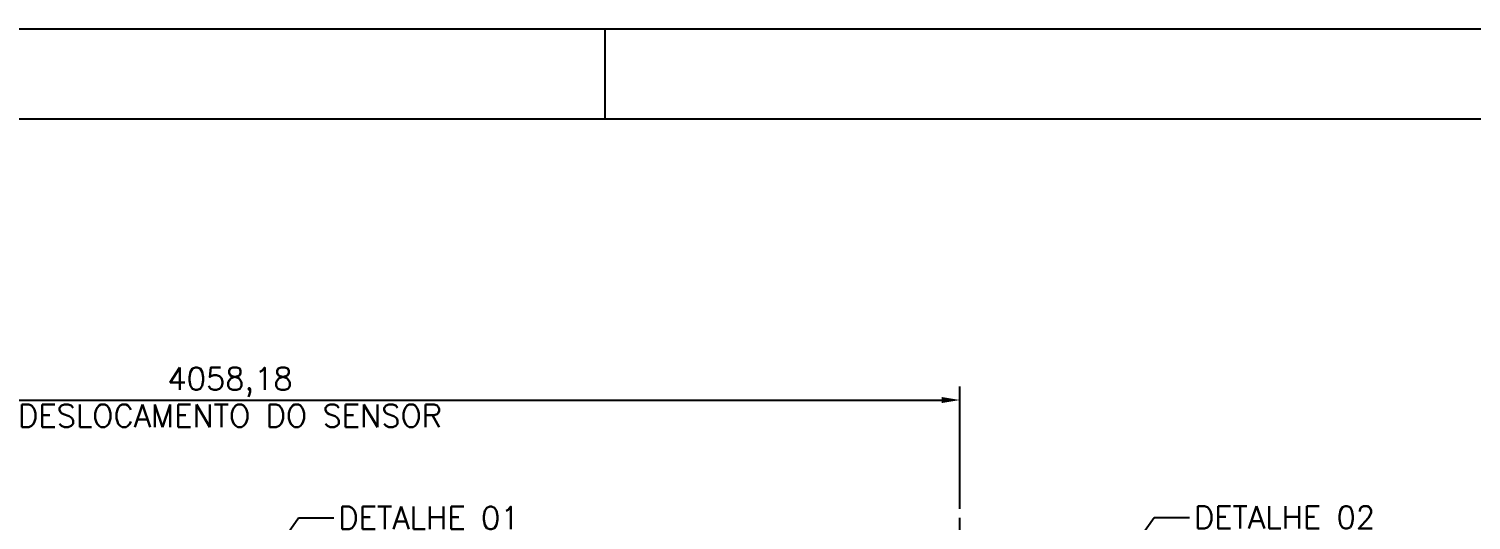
# Model space of a CAD drawing. Header units: metres. Extents: x 0 to 21025, y 0 to 14850.
# Drawn here: x 3649 to 7659, y 13483 to 14850 of the extents above; entities that cross this region are included whole.
import ezdxf
from ezdxf.enums import TextEntityAlignment as Align

# ---------------------------------------------------------------- set-up
doc = ezdxf.new("R2010")
doc.units = ezdxf.units.M
doc.header["$LTSCALE"] = 25
doc.linetypes.add('CENTER2', pattern=[28.575, 19.05, -3.175, 3.175, -3.175])
for name, color, linetype in [('18_COTAS', 7, 'Continuous'), ('FRL2', 2, 'Continuous'), ('FRL6', 6, 'Continuous'), ('FRL7', 7, 'Continuous'), ('FRR120', 5, 'Continuous'), ('FRR140', 5, 'Continuous'), ('FRR175', 1, 'Continuous'), ('FRR80', 3, 'Continuous'), ('SC1', 7, 'CENTER2'), ('SDM', 7, 'Continuous')]:
    doc.layers.add(name, color=color, linetype=linetype)
doc.styles.add('R120', font='simplex.shx', dxfattribs={"height": 3})
doc.styles.add('R140', font='simplex.shx', dxfattribs={"height": 3.5})
doc.styles.add('R80', font='simplex.shx', dxfattribs={"height": 2})
doc.styles.add('ROMANS', font='ROMANS.SHX')
doc.dimstyles.new('25___1-25', dxfattribs={"dimscale": 25, "dimtxt": 2.5, "dimasz": 2, "dimexe": 1.5, "dimexo": 1, "dimgap": 0.5, "dimtad": 1, "dimzin": 12, "dimtxsty": 'ROMANS', "dimcen": 0, "dimclrd": 256, "dimclre": 256, "dimclrt": 3, "dimazin": 3, "dimtfac": 1, "dimtmove": 0, "dimatfit": 0, "dimfxl": 1, "dimlwd": -1, "dimlwe": -1, "dimarcsym": 0})

# ---------------------------------------------------------------- blocks, each defined once
blk = doc.blocks.new('A1')
at = {"layer": 'FRL2'}
blk.add_line((210, 594), (210, 584), dxfattribs=at)
at = {"layer": 'FRL6', "linetype": 'Continuous'}
blk.add_line((25, 584), (831, 584), dxfattribs=at)
at = {"layer": 'FRL7', "linetype": 'Continuous'}
blk.add_line((0, 594), (841, 594), dxfattribs=at)
at = {"layer": 'FRR120', "style": 'R120'}
for tag, p in [('FASE_DO_PROJETO', (659, 46.29)), ('ÁREA_E/OU_SUBÁREA', (659, 40.79)), ('TÍTULO_DO_DESENHO', (659, 35.29)), ('SUBTÍTULO_1_DO_DESENHO', (659, 29.79)), ('SUBTÍTULO_2_DO_DESENHO', (659, 24.29))]:
    blk.add_attdef(tag, p, '', height=3, dxfattribs=at)
at = {"layer": 'FRR140', "style": 'R140', "width": 0.91}
for tag, p in [('ESCALA', (671, 14.35)), ('REVISÃO', (823.5, 14.68))]:
    blk.add_attdef(tag, text='', height=3.5, dxfattribs=at).set_placement(p, align=Align.MIDDLE)
for tag, p in [('NÚMERO_DA_CONTRATADA', (687.72, 12.6)), ('NUMERO_VALE', (752.89, 12.6))]:
    blk.add_attdef(tag, p, '', height=3.5, dxfattribs=at)
at = {"layer": 'FRR175', "style": 'R120'}
for tag, p in [('CLASSIFICAÇÃO', (811.83, 67.73)), ('PROJETO', (716.31, 53.59)), ('N_PROJ_SE', (793.5, 53.59)), ('N_CONTRATO', (796.97, 47.3))]:
    blk.add_attdef(tag, text='', height=3, dxfattribs=at).set_placement(p, align=Align.MIDDLE_CENTER)
at = {"layer": 'FRR80', "style": 'R80'}
for tag, p in [('8A_REV', (476, 77.07)), ('EMIS.', (486, 77.07)), ('PROJ.', (585, 77.07)), ('DES.', (597, 77.07)), ('VER.', (609, 77.07)), ('APR.', (621, 77.07)), ('AUT.', (633.01, 77.07)), ('7A_REV', (476, 71.37)), ('EMIS.', (486, 71.37)), ('PROJ.', (585, 71.37)), ('DES.', (597, 71.37)), ('VER.', (609, 71.37)), ('APR.', (621, 71.37)), ('AUT.', (633.01, 71.37)), ('6A_REV', (476, 65.67)), ('EMIS.', (486, 65.67)), ('PROJ.', (585, 65.67)), ('DES.', (597, 65.67)), ('VER.', (609, 65.67)), ('APR.', (621, 65.67)), ('AUT.', (633.01, 65.67)), ('5A_REV', (476, 59.97)), ('EMIS.', (486, 59.97)), ('PROJ.', (585, 59.97)), ('DES.', (597, 59.97)), ('VER.', (609, 59.97)), ('APR.', (621, 59.97)), ('AUT.', (633.01, 59.97)), ('4A_REV', (476, 54.27)), ('EMIS.', (486, 54.27)), ('PROJ.', (585, 54.27)), ('DES.', (597, 54.27)), ('VER.', (609, 54.27)), ('APR.', (621, 54.27)), ('AUT.', (633.01, 54.27)), ('3A_REV', (476, 48.57)), ('EMIS.', (486, 48.57)), ('PROJ.', (585, 48.57)), ('DES.', (597, 48.57)), ('VER.', (609, 48.57)), ('APR.', (621, 48.57)), ('AUT.', (633.01, 48.57)), ('2A_REV', (476, 42.87)), ('EMIS.', (486, 42.87)), ('PROJ.', (585, 42.87)), ('DES.', (597, 42.87)), ('VER.', (609, 42.87)), ('APR.', (621, 42.87)), ('AUT.', (633.01, 42.87)), ('1a_REV', (476, 37.17)), ('EMIS.', (486, 37.17)), ('PROJ.', (585, 37.17)), ('DES.', (597, 37.17)), ('VER.', (609, 37.17)), ('APR.', (621, 37.17)), ('AUT.', (633.01, 37.17))]:
    blk.add_attdef(tag, text='', height=2, dxfattribs=at).set_placement(p, align=Align.MIDDLE)
for p in [(492.61, 76.08), (492.61, 70.38), (492.61, 64.68), (492.61, 58.98), (492.61, 53.28), (492.61, 47.58), (492.61, 41.88), (492.61, 36.18)]:
    blk.add_attdef('DESCRIÇÃO_DA_REVISÃO', p, '', height=2, dxfattribs=at)
at = {"layer": 'FRR80', "style": 'R80', "width": 0.85}
for p in [(648, 77.07), (648, 71.37), (648, 65.67), (648, 59.97), (648, 54.27), (648, 48.57), (648, 42.87), (648, 37.17)]:
    blk.add_attdef('DATA', text='', height=2, dxfattribs=at).set_placement(p, align=Align.MIDDLE)
blk = doc.blocks.new('*D12')
at = {"layer": '18_COTAS', "transparency": 16777216}
for p, q in [((2178.9, 13514.5), (2178.9, 13854.7)), ((6237.1, 13514.5), (6237.1, 13854.7)), ((2228.9, 13817.2), (6187.1, 13817.2))]:
    blk.add_line(p, q, dxfattribs=at)
for points in [[(2228.9, 13825.5), (2228.9, 13808.8), (2178.9, 13817.2)], [(6187.1, 13825.5), (6187.1, 13808.8), (6237.1, 13817.2)]]:
    blk.add_solid(points, dxfattribs=at)
at = {"layer": 'Defpoints', "color": 0, "transparency": 16777216}
for p in [(6237.1, 13817.2), (2178.9, 13489.5), (6237.1, 13489.5)]:
    blk.add_point(p, dxfattribs=at)
at = {"layer": '18_COTAS', "color": 3, "transparency": 16777216, "char_height": 62.5, "attachment_point": 5, "style": 'ROMANS'}
for s, insert in [('4058,18', (4208, 13866.9)), ('DESLOCAMENTO DO SENSOR', (4208, 13773.4))]:
    blk.add_mtext(s, dxfattribs=dict(at, insert=insert))

msp = doc.modelspace()

# ---------------------------------------------------------------- linework, layer by layer
at = {"layer": 'SC1'}
msp.add_line((6237.129, 13167.984), (6237.129, 13489.484), dxfattribs=at)

# ---------------------------------------------------------------- block references
at = {"xscale": 24.99999999999972, "yscale": 24.99999999999972, "zscale": 24.99999999999972}
msp.add_blockref('A1', (0, 0), dxfattribs=at)

# ---------------------------------------------------------------- texts
at = {"layer": 'SDM', "color": 3, "char_height": 62.5, "attachment_point": 1, "style": 'ROMANS'}
for s, insert in [('DETALHE 01', (4509.49, 13520.669)), ('DETALHE 02', (6888.452, 13521.84))]:
    msp.add_mtext(s, dxfattribs=dict(at, insert=insert))

# ---------------------------------------------------------------- dimensions: what is measured, and where the dimension line sits
at = {"layer": '18_COTAS'}
dim = msp.add_linear_dim(base=(6237.129, 13817.172), p1=(2178.949, 13489.484), p2=(6237.129, 13489.484), text='<>\\XDESLOCAMENTO DO SENSOR', dimstyle='25___1-25', dxfattribs=at)
dim.commit()
dim.dimension.update_dxf_attribs({"geometry": '*D12', "text_midpoint": (4208.039, 13817.172)})

# ---------------------------------------------------------------- leaders
at = {"layer": 'SDM', "annotation_type": 0, "has_hookline": 1, "hookline_direction": 0}
for points, text_width in [([(4278.564, 13319.818), (4398.748, 13489.419), (4496.99, 13489.419)], 535.714), ([(6657.526, 13320.99), (6777.71, 13490.59), (6875.952, 13490.59)], 553.571)]:
    msp.add_leader(points, dimstyle='25___1-25', override={"dimgap": 0.5, "dimtad": 0}, dxfattribs=dict(at, text_width=text_width))

doc.saveas('drawing.dxf')
